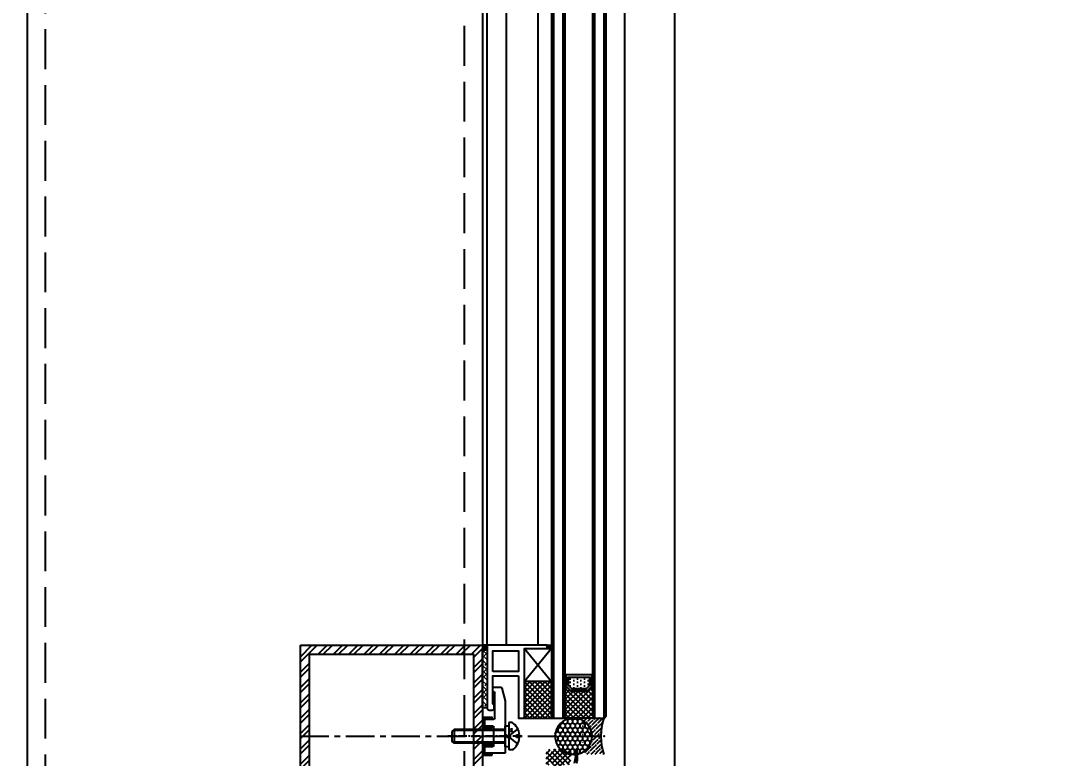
# Model space of a CAD drawing. Extents: x 220580 to 2027826, y -309201 to 71987.
# Drawn here: x 307597.1 to 308051.2, y -163189 to -162865.1 of the extents above; entities that cross this region are included whole.
import ezdxf
from ezdxf.enums import TextEntityAlignment as Align

# ---------------------------------------------------------------- set-up
doc = ezdxf.new("R2010")
doc.units = 0
for name, pattern in [('AUSGEZOGEN', [0]), ('CENTER', [2, 1.25, -0.25, 0.25, -0.25]), ('ZN-CENTER', [2, 1.25, -0.25, 0.25, -0.25]), ('ZN-DASH', [0.35, 0.25, -0.1])]:
    doc.linetypes.add(name, pattern=pattern)
for name, color, linetype in [('!ZN1-填充-8', 8, 'Continuous'), ('!ZN1-标注-173', 173, 'Continuous'), ('!ZN3-玻璃幕墙-4', 4, 'Continuous'), ('!ZN4-辅助材料-1', 1, 'Continuous'), ('!ZN4-配件-11', 11, 'Continuous'), ('!ZN5-钢材投影-40', 40, 'Continuous'), ('!ZN5-铝材投影-112', 112, 'Continuous'), ('!ZN5-铝材断面-6', 6, 'Continuous'), ('!ZN6-虚线-8', 8, 'ZN-DASH'), ('2钢材断面', 2, 'Continuous'), ('A_Hatch', 8, 'Continuous'), ('DIM', 173, 'Continuous'), ('ZX', 240, 'CENTER'), ('型材截面颜色', 253, 'Continuous')]:
    doc.layers.add(name, color=color, linetype=linetype)
for name, color, linetype, lineweight in [('0CABR-填充', 8, 'Continuous', 5), ('0CABR-密封材料、垫片', 195, 'Continuous', 9), ('0填充', 8, 'Continuous', 13)]:
    doc.layers.add(name, color=color, linetype=linetype, lineweight=lineweight)
doc.styles.add('DHTEXT-1', font='ROMANS.shx', dxfattribs={"width": 0.7, "bigfont": 'CHINESE.shx'})
doc.dimstyles.new('ZN200', dxfattribs={"dimscale": 200, "dimtxt": 2.5, "dimasz": 1.5, "dimexe": 1, "dimexo": 2, "dimgap": 0.9, "dimtad": 1, "dimdec": 0, "dimdsep": 46, "dimtxsty": 'DHTEXT-1', "dimblk": 'ARCHTICK', "dimcen": 2.5, "dimclrd": 173, "dimclre": 173, "dimclrt": 7, "dimazin": 2, "dimtfac": 1, "dimtdec": 0, "dimtix": 1, "dimtmove": 2, "dimatfit": 3, "dimfxl": 0, "dimtolj": 1, "dimtzin": 0, "dimarcsym": 0})
doc.dimstyles.new('ZN3', dxfattribs={"dimscale": 3, "dimtxt": 2.5, "dimasz": 1.5, "dimexe": 1, "dimexo": 2, "dimgap": 0.9, "dimtad": 1, "dimdec": 0, "dimdsep": 46, "dimtxsty": 'DHTEXT-1', "dimblk": 'ARCHTICK', "dimcen": 2.5, "dimclrd": 173, "dimclre": 173, "dimclrt": 7, "dimazin": 2, "dimtfac": 1, "dimtix": 1, "dimtmove": 2, "dimatfit": 3, "dimfxl": 0, "dimarcsym": 0})

# ---------------------------------------------------------------- blocks, each defined once
blk = doc.blocks.new('20250822090122')
at = {"layer": 'A_Hatch'}
h = blk.add_hatch(dxfattribs=at)
h.set_pattern_fill('ANSI32', color=256)
h.set_pattern_definition([(45, (-80, -40), (-3.367596045400933, 3.367596045400933), []), (45, (-77.75493500000448, -40), (-3.367596045400933, 3.367596045400933), [])])
h.paths.add_polyline_path([(0, 40), (-80, 40), (-80, -40), (0, -40)])
h.paths.add_polyline_path([(-4, 36), (-4, -36), (-76, -36), (-76, 36)], flags=16)
at = {"layer": '2钢材断面'}
for points in [[(-80, 40), (0, 40), (0, -40), (-80, -40)], [(-76, 36), (-4, 36), (-4, -36), (-76, -36)]]:
    blk.add_lwpolyline(points, close=True, dxfattribs=at)
blk = doc.blocks.new('*U1907')
at = {"linetype": 'ByBlock', "ltscale": 10}
for p, q in [((-3.099760062443238, 5.999999999999091), (-1.5997600624396, 5.999999999999091)), ((-1.5997600624396, -5.999999999999091), (-1.5997600624396, 5.999999999999091)), ((-1.5997600624396, -4.620044984873882), (-1.5997600624396, 4.620044984872013)), ((-1.5997600624396, 4.620044984872013), (0, 4.620044984872013)), ((0, 4.620044984872013), (0, -4.620044984873882)), ((-6.199760062438145, 0.5999999999958163), (-4.999760062433779, 0.5999999999976353)), ((-5.512308570388996, 3.264313849224891), (-1.5997600624396, 0.2324707128979036)), ((-4.999760062433779, 0.5999999999976353), (-4.999760062433779, -0.5999999999994543)), ((-2.359507198434585, 0.8212005739923881), (-2.359507198434585, -0.8212005739890408)), ((0, -9.343636975245317e-13), (-1.5997600624396, 0.5822434348437788)), ((2.220446049250313e-16, 3.000000000002645), (22.5002399375644, 3.000000000000339)), ((2.220446049250313e-16, 2.55000000000389), (22.95023993756877, 2.549999999997793)), ((22.50023993756076, -2.999999999986928), (22.50023993755713, 3.000000000014891)), ((22.50023993755713, 3.000000000014891), (23.40023993755858, 2.100000000013436)), ((23.40023993756222, -2.100000000009119), (23.40023993755858, 2.100000000013436)), ((-4.999760062433779, -0.5999999999994543), (-6.200041946336569, -0.6000000000067303)), ((-5.512308570388996, -3.264313849219434), (-1.5997600624396, -0.2324707128950645)), ((-0.0001236077368957922, -0.834518847842471), (-1.599883670176496, -0.2522754129977578)), ((0, -2.549999999996544), (22.95023993757604, -2.549999999997114)), ((2.220446049250313e-16, -2.999999999997355), (22.50023993756804, -2.999999999999661)), ((22.50023993755713, -3.000000000014213), (23.40023993755858, -2.100000000012757)), ((-3.0997600624396, -5.999999999999091), (-1.5997600624396, -5.999999999999091)), ((0, -4.620044984873882), (-1.5997600624396, -4.620044984873882))]:
    blk.add_line(p, q, dxfattribs=at)
at = {"color": 0, "linetype": 'ZN-CENTER', "ltscale": 3}
blk.add_line((-7.149760062439595, 2.968965134506063e-13), (25.2002399375604, 2.456684181638768e-12), dxfattribs=at)
at = {"linetype": 'ByBlock', "ltscale": 10}
for centre, radius, start, end in [((0.6289204536260513, 0.2696463704114649), 6.836666666661672, 123.0516276806388, 177.2303399897559), ((0.6289204536260513, -0.2696463704151029), 6.836666666662514, 182.7696600102441, 236.9483723193611)]:
    blk.add_arc(centre, radius, start, end, dxfattribs=at)
at = {"layer": 'Defpoints', "color": 0, "ltscale": 10, "style": 'DHTEXT-1', "width": 0.7}
blk.add_text('M6', height=1, rotation=90, dxfattribs=at).set_placement((-2.254738332375523, -2.651439335049475), align=Align.CENTER)
blk = doc.blocks.new('16胶缝')
at = {"layer": '!ZN1-填充-8', "ltscale": 0.1}
h = blk.add_hatch(dxfattribs=at)
h.set_pattern_fill('HONEY', color=256, scale=10, style=0)
h.set_pattern_definition([(4.818975183877585e-15, (-19679.56000236233, -11324.37131966545), (1.875, 1.08253175), [1.25, -2.5]), (120, (-19679.56000236233, -11324.37131966545), (-1.874999995903225, 1.082531757095823), [1.249999999999998, -2.499999999999997]), (60.00000000000003, (-19679.56000236233, -11324.37131966545), (4.096775418904741e-09, 2.165063507095822), [-2.499999999999998, 1.249999999999999])])
edge = h.paths.add_edge_path()
edge.add_ellipse((8.000000000182808, 13.40127735032729), major_axis=(-1.852811262691897e-12, -8.148750109612592), ratio=0.9817456533069091, start_angle=0, end_angle=360)
h = blk.add_hatch(dxfattribs=at)
h.set_pattern_fill('ANSI36', color=256, scale=10, style=0)
h.set_pattern_definition([(45.00000000000003, (-19679.575386873, -11324.37131966545), (0.6629126073623883, 2.430679560328756), [3.125, -0.625, 0, -0.625])])
edge = h.paths.add_edge_path()
edge.add_ellipse((8.015384510843433, 13.40127735032729), major_axis=(0.8733517820453444, 8.103544729698486), ratio=0.9813319895029027, start_angle=124.6262873536864, end_angle=247.3977371599691, ccw=False)
edge.add_arc((0.0005942590132690384, 10.19757702908555), 1.197577176534192, 269.97156881858757, 324.48671338471985, ccw=False)
edge.add_line((1.455191522836685e-11, 8.999999999992724), (1.091393642127514e-11, -1.818989403545856e-12))
edge.add_arc((8.000000000015461, -24.92179927315374), 26.17434008740905, 432.2031562990745, 467.7968437009381, ccw=False)
edge.add_line((16.00000000001455, 0), (16.00000000001091, 9.000000000003638))
edge.add_arc((16.00645417175474, 10.22705133927502), 1.227068313314542, 216.5905572920867, 269.6986325029304, ccw=False)
at = {"layer": '!ZN4-辅助材料-1', "color": 1, "ltscale": 0.1}
blk.add_arc((8.000000000014552, -24.92179927313555), 26.17434008739207, 72.20315629866607, 107.7968437013339, dxfattribs=at)
blk.add_ellipse((8.000000000182808, 13.40127735032729), major_axis=(-1.852811262691897e-12, -8.148750109612592), ratio=0.9817456533069091, dxfattribs=at)
blk.add_point((8.000000000014552, 7.275957614183426e-12), dxfattribs=at)
blk = doc.blocks.new('胶缝断面')
at = {"color": 7, "ltscale": 0.1, "extrusion": (0, 0, -1), "zscale": -1, "rotation": 180}
blk.add_blockref('16胶缝', (8, 5.456968210637569e-12), dxfattribs=at)
blk = doc.blocks.new('*U1815')
at = {"layer": '!ZN1-填充-8'}
h = blk.add_hatch(dxfattribs=at)
h.set_pattern_fill('ANSI37', color=256, scale=0.5, style=0)
h.set_pattern_definition([(45, (6, -8.881784197001252e-16), (-1.122532015133644, 1.122532015133644), []), (135, (6, -8.881784197001252e-16), (-1.122532015133644, -1.122532015133644), [])])
h.paths.add_polyline_path([(1.029468876367901e-06, 5.00000102652325), (1.029468876367901e-06, 19.0000010265237), (1.000001029469331, 18.00000102652325), (14.00000102946797, 18.00000102652325), (14.00000102946797, 17.75000102652325), (12.00000102946797, 15.75000102652325), (12.00000102946797, 8.250001026523705), (14.00000102946797, 6.250001026523704), (14.00000102946797, 6.000001026523704), (1.000001029469331, 6.000001026523704)])
h = blk.add_hatch(dxfattribs=at)
h.set_pattern_fill('DOTS', color=8, angle=-1.272221872585407e-14, style=0)
h.set_pattern_definition([(0, (6, -8.881784197001252e-16), (0.7937500000000003, 1.5875), [0, -1.5875])])
h.paths.add_polyline_path([(13.00000246392847, 15.33578673215879), (13.00000246392847, 8.664213388665985), (14.4142185169444, 7.24999733565005), (17.80000246392865, 7.24999733565005), (17.80000246392865, 16.74999733565005), (14.41421306741995, 16.74999733565005)])
for points in [[(18.75000205893684, 17.99999999999977), (14.00000205893684, 17.99999999999977), (14.00000205893684, 17.74999999999977), (18.75000205893684, 17.74999999999977)], [(18.75000205893684, 6.249999999999772), (14.00000205893684, 6.249999999999772), (14.00000205893684, 5.999999999999772), (18.75000205893684, 5.999999999999772)]]:
    blk.add_hatch(color=256, dxfattribs=at).paths.add_polyline_path(points)
for p, q in [((2.058937752735802e-06, 22.99999999999977), (891.9999990791224, 23.00000000002658)), ((1.029468876367901e-06, 19.00000102946865), (891.9999980496535, 19.00000102949545)), ((1.029468876367901e-06, 4.999999091356357), (891.9999980496535, 4.99999909138316)), ((2.058937752735801e-06, 1.000000120825234), (891.9999990791224, 1.000000120852037))]:
    blk.add_line(p, q, dxfattribs=at)
at = {"layer": '!ZN3-玻璃幕墙-4'}
for points in [[(891.9999990791224, 24.00000000002658), (1.000002058937753, 23.99999999999977), (2.058937752735802e-06, 22.99999999999977), (2.058937752735801e-06, 18.99999999999977), (1.000002058937753, 17.99999999999977), (891.9999990791224, 18.00000000002657)], [(891.9999990791229, 6.000000000026574), (1.000002058937298, 5.999999999999772), (2.058936843241099e-06, 4.999999999999772), (2.058935933746397e-06, 0.9999999999997726), (1.000002058935479, 0), (891.9999990791229, 2.839442449449494e-11)]]:
    blk.add_lwpolyline(points, dxfattribs=at)
at = {"layer": '!ZN4-辅助材料-1'}
for points in [[(1.029468876367901e-06, 5.00000102652325), (1.029468876367901e-06, 19.0000010265237), (1.000001029469331, 18.00000102652325), (14.00000102946797, 18.00000102652325), (14.00000102946797, 17.75000102652325), (12.00000102946797, 15.75000102652325), (12.00000102946797, 8.250001026523705), (12.00000102946797, 8.250001026523705), (14.00000102946797, 6.250001026523704), (14.00000102946797, 6.000001026523704), (1.000001029469331, 6.000001026523704), (1.029468876367901e-06, 5.00000102652325)], [(12.00000205893639, 15.74999993958727), (12.00000205893639, 8.250000060412503), (14.00000205893639, 6.250000060412503), (19.00000205893639, 6.250000060412503), (19.00000205893639, 17.7500000604125), (14.00000205893639, 17.7500000604125)], [(13.00000246392847, 15.33578673215879), (13.00000246392847, 8.664213388665985), (14.4142185169444, 7.24999733565005), (17.80000246392865, 7.24999733565005), (17.80000246392865, 16.74999733565005), (14.41421306741995, 16.74999733565005)], [(18.75000205893684, 17.99999999999977), (14.00000205893684, 17.99999999999977), (14.00000205893684, 17.74999999999977), (18.75000205893684, 17.74999999999977)], [(18.75000205893684, 6.249999999999772), (14.00000205893684, 6.249999999999772), (14.00000205893684, 5.999999999999772), (18.75000205893684, 5.999999999999772)]]:
    blk.add_lwpolyline(points, close=True, dxfattribs=at)
blk.add_lwpolyline([(18.40000141310247, 17.74999853286067), (18.40000141310247, 17.65000006041236), (14.04142182915984, 17.65000006041236), (12.09999785437094, 15.70857608562369), (12.09999785437094, 8.291423709387573), (14.04142303089793, 6.349998532860581), (18.40000205893648, 6.349998532860581), (18.40000205893648, 6.250000060412503), (18.40000205893648, 6.349998532860581)], dxfattribs=at)
at = {"layer": 'Defpoints', "color": 250}
for p in [(2.058935478999048e-06, 24.00000205304695), (1.029468876367901e-06, 17.99999999999977), (1.029468876367901e-06, 5.999999999999772), (12.00000205893639, 6.000001026523704), (2.058935478999047e-06, 0)]:
    blk.add_point(p, dxfattribs=at)
blk = doc.blocks.new('20240131155736')
at = {"layer": '!ZN1-填充-8'}
h = blk.add_hatch(dxfattribs=at)
h.set_pattern_fill('ANSI36', color=256, scale=0.5, angle=270, style=0)
h.set_pattern_definition([(315, (4155.516182055328, -11794.82250172619), (1.543481520808761, -0.4209495056751171), [1.984375, -0.396875, 0, -0.396875])])
h.paths.add_polyline_path([(-0.7497986001617392, 0.7500036128367356), (-0.7497986001617392, -0.7500036128367356), (1.250202532093681, -0.7500036128367356), (1.250202532093681, 0.7500036128367356)])
at = {"layer": '!ZN4-辅助材料-1', "linetype": 'AUSGEZOGEN'}
blk.add_line((-1.250202532108233, 0.749996387068677), (1.250202532108233, 0.7500036128367356), dxfattribs=at)
blk = doc.blocks.new('20240131160147')
at = {"layer": '!ZN5-铝材断面-6'}
blk.add_lwpolyline([(-3.359996820086963, 1.24972521692689), (-3.360017300714389, 19.749725232934), (-0.8600173007143894, 19.749725232934), (-0.8599968200869625, -10.750274787526), (9.139988671027822, -10.75027476862306), (9.139988671027822, -12.25027476862306), (-17.2600001134706, -12.25027476875402), (-17.2600001134706, 15.24972523121687, -0.414213562373095), (-16.2600001134706, 16.24972523121687), (-15.06000012539153, 16.24972523121687, -0.414213562373095), (-14.06000012539153, 15.24972523121687), (-14.06000012539153, 13.74972523121687), (-14.2600001134706, 13.74972523121687, 0.414213562373095), (-14.7600001134706, 13.24972523121687), (-14.7600001134706, 1.249725235698861)], format="xyb", close=True, dxfattribs=at)
blk.add_lwpolyline([(-14.7600001134706, -0.7502747643011389), (-14.7600001134706, -9.750274768754025), (-3.359996820086963, -9.750274787525996), (-3.359996820086963, -0.7502747830731096)], close=True, dxfattribs=at)
at = {"layer": '!ZN1-填充-8', "ltscale": 50, "xscale": -1, "rotation": 180}
blk.add_blockref('20240131155736', (9.889797354408074, -11.50027115578996), dxfattribs=at)
blk = doc.blocks.new('20250822102610', base_point=(-89164.55327459493, -87453.63117898782))
at = {"layer": '!ZN1-填充-8'}
h = blk.add_hatch(dxfattribs=at)
h.set_pattern_fill('ANSI37', color=256, angle=-1.272221872585407e-14, style=0)
h.set_pattern_definition([(44.99999999999999, (0, 0), (-1.122532015133644, 1.122532015133644), []), (135, (0, 0), (-1.122532015133644, -1.122532015133644), [])])
edge = h.paths.add_edge_path()
edge.add_line((-89165.05327484866, -87423.13117512563), (-89151.55327484867, -87423.13118085341))
edge.add_line((-89151.55327484867, -87423.13118085341), (-89152.55327484867, -87424.13118000627))
edge.add_line((-89152.55327484867, -87424.13118000627), (-89152.55327484867, -87439.13118438769))
edge.add_line((-89152.55327484867, -87439.13118438769), (-89164.55327484867, -87439.13117682973))
edge.add_line((-89164.55327484867, -87439.13117682973), (-89164.55327484867, -87423.63117784967))
edge.add_arc((-89165.05327484867, -87423.63117512563), 0.5000000000074204, 359.9996878473482, 449.9999999983324)
at = {"layer": '!ZN1-填充-8', "ltscale": 100}
for p, q in [((-89152.5532746931, -87453.63117898782), (-89164.55327484867, -87439.13117682973)), ((-89164.55327459493, -87453.63117898782), (-89152.55327484867, -87439.13118438756))]:
    blk.add_line(p, q, dxfattribs=at)
at = {"layer": '!ZN4-辅助材料-1', "linetype": 'AUSGEZOGEN'}
blk.add_lwpolyline([(-89165.05327484866, -87423.13117512563), (-89151.55327484867, -87423.13118085341), (-89152.55327484867, -87424.13118000627), (-89152.55327484867, -87439.13118438769), (-89164.55327484867, -87439.13117682973), (-89164.55327484867, -87423.63117784967, 0.4142151580810171), (-89165.05327484866, -87423.13117512563), (-89165.05327484866, -87423.13117512563)], format="xyb", dxfattribs=at)
blk.add_lwpolyline([(-89152.55327484867, -87439.13118438768), (-89164.55327467559, -87439.13117716176), (-89164.55327469764, -87442.13117353823)], dxfattribs=at)
blk.add_lwpolyline([(-89164.55327459965, -87439.13117716176), (-89164.55327459493, -87453.63117898782), (-89152.5532746931, -87453.63117898782), (-89152.55327469783, -87439.13117716176)], close=True, dxfattribs=at)
blk = doc.blocks.new('20250822103338', base_point=(-89182.55327602196, -87455.13117897836))
at = {"layer": '0填充'}
h = blk.add_hatch(dxfattribs=at)
h.set_pattern_fill('ANSI38', color=256, angle=360, style=0)
h.set_pattern_definition([(45, (0, 0), (-1.122532015133644, 1.122532015133644), []), (134.9999999999999, (0, 0), (-3.367596045400932, 1.122532015133645), [3.96875, -2.38125])])
h.paths.add_polyline_path([(-89182.553276022, -87453.13117897836), (-89180.55327602198, -87453.13117897836), (-89180.55327602211, -87427.6311789784), (-89182.55327602211, -87427.6311789784)])
at = {"layer": '型材截面颜色', "ltscale": 60}
h = blk.add_hatch(dxfattribs=at)
h.set_pattern_fill('ANSI36', color=256, scale=0.3, angle=90.00000000000001)
h.set_pattern_definition([(135, (0, 0), (-0.9260889124852567, 0.2525697034050699), [1.190625, -0.238125, 0, -0.238125])])
h.paths.add_polyline_path([(-89182.55327602196, -87455.13117898106), (-89182.55327602196, -87453.13104161006), (-89180.55326710995, -87453.1311102956), (-89180.55326710995, -87455.13124766659)])
at = {"layer": '!ZN4-辅助材料-1'}
for points in [[(-89180.55327602195, -87427.6311789784), (-89182.55327602195, -87427.6311789784), (-89182.55327602196, -87453.13117897836), (-89180.55327602196, -87453.13117897836)], [(-89182.55327602196, -87455.13117897836), (-89182.55327602196, -87453.13104160737), (-89180.55326570052, -87453.13103338321), (-89180.55326570052, -87455.1311707542)]]:
    blk.add_lwpolyline(points, close=True, dxfattribs=at)
at = {"layer": '0CABR-密封材料、垫片'}
blk.add_lwpolyline([(-89180.55327602195, -87427.6311789784), (-89182.55327602195, -87427.6311789784), (-89182.55327602196, -87455.13117897836), (-89180.55327602196, -87455.13117897836)], close=True, dxfattribs=at)
blk = doc.blocks.new('20250822103828')
at = {"layer": '!ZN4-辅助材料-1', "ltscale": 100}
for name, p in [('20250822102610', (18.40000010126096, 1.499999990541255)), ('20250822103338', (0, 0))]:
    blk.add_blockref(name, p, dxfattribs=at)
at = {"layer": '!ZN6-虚线-8', "ltscale": 50}
blk.add_blockref('20240131160147', (19.26000011348515, 12.25027476875402), dxfattribs=at)
blk = doc.blocks.new('20250828093013')
at = {"layer": '!ZN5-铝材投影-112'}
for p, q in [((1.455191522836685e-11, 3.637978807091713e-12), (-8.499999999869033, 1.455191522836685e-11)), ((-1.01863406598568e-10, -6.999999999985448), (0, 0)), ((-8.999999999869033, -0.4999999999854481), (-8.999999999869033, -2.499999999985448)), ((-8.499999999869033, -2.999999999985448), (-5.499999999869033, -2.999999999985448)), ((-4.999999999869033, -3.499999999985448), (-5.000000000101863, -11.49999999998545)), ((-4.999999999869033, -3.499999999985448), (-4.999999999869033, -3.499999999985448)), ((-0.5000000001018634, -7.499999999985448), (-1.01863406598568e-10, -6.999999999985448)), ((-1.01863406598568e-10, -7.999999999985448), (-0.5000000001018634, -7.499999999985448)), ((-1.01863406598568e-10, -22.99999999998545), (-1.01863406598568e-10, -7.999999999985448)), ((-8.999999999869033, -12.49999999998545), (-8.999999999869033, -14.49999999998545)), ((-5.499999999869033, -11.99999999998545), (-8.499999999869033, -11.99999999998545)), ((-8.499999999869033, -14.99999999998545), (-4.999999999577994, -14.99999999998181)), ((-4.499999999577994, -15.49999999998181), (-4.499999999577994, -26.49999999998181)), ((-1.508395735509112, -28.6294095225021), (-1.01863406598568e-10, -22.99999999998545)), ((-5.499999999577994, -27.49999999998181), (-5.499999999577994, -28.99999999998181)), ((-5.499999999577994, -28.99999999998181), (-1.991358648621826, -28.99999999998545))]:
    blk.add_line(p, q, dxfattribs=at)
for centre, radius, start, end in [((-8.499999999869033, -0.4999999999854481), 0.5, 90, 180), ((-8.499999999869033, -2.499999999985448), 0.5, 180, 270), ((-5.499999999869033, -3.499999999989086), 0.500000000003638, 4.168816632087861e-10, 90), ((-8.499999999869033, -12.49999999998545), 0.5, 90, 180), ((-5.499999999985448, -11.50000000009823), 0.4999999998835847, 270.0000000133402, 1.292333155947237e-08), ((-8.499999999869033, -14.49999999998545), 0.5, 180, 270), ((-4.999999999577994, -15.49999999998181), 0.5, 0, 90), ((-4.999999999577994, -27.49999999998181), 0.5, 90, 180), ((-4.999999999577994, -26.49999999998181), 0.5, 270, 0), ((-1.991358648665482, -28.49999999998909), 0.499999999996362, 270.0000000050026, 345.0000000045844)]:
    blk.add_arc(centre, radius, start, end, dxfattribs=at)
blk = doc.blocks.new('20200306093546', base_point=(29869.44451845904, 42689.60230079947))
at = {"layer": '!ZN1-填充-8'}
h = blk.add_hatch(dxfattribs=at)
h.set_pattern_fill('ANSI36', color=256, angle=-270, style=0)
h.set_pattern_definition([(135, (29867.4444736498, 42689.10230079959), (-3.086963041617522, 0.8418990113502317), [3.96875, -0.79375, 0, -0.79375])])
edge = h.paths.add_edge_path()
edge.add_line((29867.4444736498, 42689.10230079959), (29867.44447369179, 42693.60231268449))
edge.add_arc((29867.9444736498, 42689.10230079959), 0.5, 90, 179.9999995806171, ccw=False)
edge.add_line((29867.9444736498, 42689.60230079959), (29870.9444736498, 42689.60230079959))
edge.add_arc((29870.9444736498, 42690.10230079959), 0.5, 270, 360)
edge.add_line((29871.4444736498, 42690.10230079959), (29871.4444736498, 42693.10230079959))
edge.add_arc((29871.94448594884, 42693.10228850055), 0.500012299189907, 89.99859066865429, 179.9985906686543, ccw=False)
edge.add_arc((29868.26590862396, -498209.810069502), 540903.4123828103, 89.99961034399236, 90.00008701138444)
at = {"layer": '!ZN4-辅助材料-1', "ltscale": 15}
blk.add_arc((29868.26595343297, -498209.8100695022), 540903.4123828103, 89.99961034399234, 90.00008701138442, dxfattribs=at)
blk = doc.blocks.new('20250828100248')
at = {"layer": '!ZN1-填充-8'}
h = blk.add_hatch(dxfattribs=at)
h.set_pattern_fill('ANSI37', color=8, angle=-2.544443745170813e-14)
h.set_pattern_definition([(44.99999999999999, (76333.11285659671, -6600.165915530622), (-1.122532015133644, 1.122532015133645), []), (135, (76333.11285659671, -6600.165915530622), (-1.122532015133645, -1.122532015133644), [])])
h.paths.add_polyline_path([(73.56514684423746, 85.25999872894317, -0.393050600715335), (74.0638227770396, 84.79636236529768, 0.9297347899465687), (75.26064501574729, 84.79636236529768, -0.4719103256675048), (75.89060990828148, 85.24245412486925, -0.47709108827861), (76.85723389638588, 84.45999872888933), (76.85723389640043, 79.19999872893823, -0.4142135623762473), (76.05723389639752, 78.39999872894259, -0.5843900103725459), (75.25917855589068, 78.74952498663333, 1.051798918542434), (74.06223389643128, 78.80999872896791), (74.06223389637307, 76.99999872894114), (68.38223389640916, 76.99999872895569, 0.4142135623737848), (68.88223389639461, 77.49999872894841), (68.88223389639461, 78.80999872893881, 0.9598614526833248), (67.6842455330916, 78.85908963801194, -0.3904212358222462), (67.18592189700576, 78.39999872894259, -0.5560169854158727), (66.08723389639636, 79.1999987289455), (66.08723389639636, 84.45999872887478, -0.4770910882800714), (67.05385788452986, 85.24245412486198, -0.4719103256772798), (67.68382277703495, 84.79636236531223, 0.9297347899611976), (68.88064501574263, 84.79636236530496, -0.3930506007188716), (69.37932094854477, 85.25999872894317)])
at = {"layer": '!ZN1-填充-8', "color": 8}
for p, q in [((79.64448308253486, 79.00000000203727), (78.44448308253777, 85.49999872859917)), ((79.64448308253486, 85.49999872859917), (78.44448308253777, 79.00000000203727))]:
    blk.add_line(p, q, dxfattribs=at)
at = {"layer": '!ZN1-填充-8', "ltscale": 15}
blk.add_line((35.75004801411706, 36.49999999998545), (-0.4999789630528539, 44.49999999998545), dxfattribs=at)
blk.add_lwpolyline([(35.75004801411706, 38.50000411480141), (35.7500480141025, 44.99999999998545), (-0.4999789630528539, 36.50000000033469)], dxfattribs=at)
at = {"layer": '!ZN4-辅助材料-1', "ltscale": 15}
for p, q in [((79.64448308253486, 84.49999872859917), (79.64448308253486, 80.00000000204454)), ((74.56223389638762, 76.99999872894114), (68.38223389639461, 76.99999872895569))]:
    blk.add_line(p, q, dxfattribs=at)
blk = doc.blocks.new('20250828100304')
at = {"layer": '!ZN1-标注-173', "ltscale": 15, "xscale": -1, "rotation": 90}
for p in [(-0.9999999999708962, -1.99999916064553), (-1.000000000203727, -2.000000000349246)]:
    blk.add_blockref('20200306093546', p, dxfattribs=at)
at = {"layer": '!ZN5-铝材断面-6', "ltscale": 50}
blk.add_blockref('20250828100248', (-2.500000000363798, -51.00000000033469), dxfattribs=at)
blk = doc.blocks.new('20250828132035')
at = {"layer": '0CABR-填充'}
h = blk.add_hatch(dxfattribs=at)
h.set_pattern_fill('ANSI38', color=256, scale=0.3, angle=90.00000000000001)
h.set_pattern_definition([(135, (-68787.49234826077, 11884.80052084732), (-0.3367596045400931, -0.3367596045400933), []), (225.0000000000001, (-68787.49234826077, 11884.80052084732), (-0.3367596045400929, -1.01027881362028), [1.190625, -0.714375])])
h.paths.add_polyline_path([(549.8999824035564, 2158.300001889234), (549.8999824033235, 2157.500001888955), (546.599982403277, 2157.500001889188), (546.5999824035098, 2154.500001889188), (549.8999824033235, 2154.500001889188), (549.8999824033235, 2153.700001889141), (545.5999824035098, 2153.700001889141), (545.599982403277, 2158.300001889234)])
h = blk.add_hatch(dxfattribs=at)
h.set_pattern_fill('ANSI38', color=256, scale=0.3, angle=90)
h.set_pattern_definition([(135, (-68787.49234826077, 11884.80052084732), (-0.3367596045400932, -0.3367596045400932), []), (225, (-68787.49234826077, 11884.80052084732), (-0.3367596045400933, -1.01027881362028), [1.190625, -0.714375])])
h.paths.add_polyline_path([(549.8999824036146, 2158.300001889234), (549.8999824033817, 2157.500001888955), (546.5999824033352, 2157.500001889188), (546.599982403568, 2154.500001889188), (549.8999824033817, 2154.500001889188), (549.8999824033817, 2153.700001889141), (545.599982403568, 2153.700001889141), (545.5999824033352, 2158.300001889234)])
h = blk.add_hatch(dxfattribs=at)
h.set_pattern_fill('ANSI38', color=256, scale=0.3, angle=90.00000000000001)
h.set_pattern_definition([(135, (-68787.49234826077, 11872.80052084732), (-0.3367596045400931, -0.3367596045400933), []), (225.0000000000001, (-68787.49234826077, 11872.80052084732), (-0.3367596045400929, -1.01027881362028), [1.190625, -0.714375])])
h.paths.add_polyline_path([(549.8999824035564, 2146.300001889234), (549.8999824033235, 2145.500001888955), (546.599982403277, 2145.500001889188), (546.5999824035098, 2142.500001889188), (549.8999824033235, 2142.500001889188), (549.8999824033235, 2141.700001889141), (545.5999824035098, 2141.700001889141), (545.599982403277, 2146.300001889234)])
h = blk.add_hatch(dxfattribs=at)
h.set_pattern_fill('ANSI38', color=256, scale=0.3, angle=90)
h.set_pattern_definition([(135, (-68787.49234826077, 11872.80052084732), (-0.3367596045400932, -0.3367596045400932), []), (225, (-68787.49234826077, 11872.80052084732), (-0.3367596045400933, -1.01027881362028), [1.190625, -0.714375])])
h.paths.add_polyline_path([(549.8999824036146, 2146.300001889234), (549.8999824033817, 2145.500001888955), (546.5999824033352, 2145.500001889188), (546.599982403568, 2142.500001889188), (549.8999824033817, 2142.500001889188), (549.8999824033817, 2141.700001889141), (545.599982403568, 2141.700001889141), (545.5999824033352, 2146.300001889234)])
at = {"layer": '!ZN4-辅助材料-1'}
for points in [[(549.8999824038474, 2153.700001889374), (549.8999824036146, 2154.500001889421), (546.599982403568, 2154.500001889421), (546.5999824038008, 2157.500001889188), (549.8999824036146, 2157.500001889421), (549.8999824036146, 2158.300001889234), (545.5999824038008, 2158.300001889234), (545.599982403568, 2153.700001889141), (549.8999824038474, 2153.700001889374)], [(549.8999824038474, 2141.700001889374), (549.8999824036146, 2142.500001889421), (546.599982403568, 2142.500001889421), (546.5999824038008, 2145.500001889188), (549.8999824036146, 2145.500001889421), (549.8999824036146, 2146.300001889234), (545.5999824038008, 2146.300001889234), (545.599982403568, 2141.700001889141), (549.8999824038474, 2141.700001889374)]]:
    blk.add_lwpolyline(points, dxfattribs=at)
at = {"layer": '!ZN5-钢材投影-40', "ltscale": 0.3}
for p, q in [((345.5982674297411, 3049.999999937369), (345.5982674297411, 1487.499989496719)), ((545.5999824036262, 3049.999999937369), (545.5999824036262, 1487.499989496719))]:
    blk.add_line(p, q, dxfattribs=at)
at = {"layer": '!ZN5-铝材投影-112'}
for p, q in [((547.5982763529173, 2190.000001889246), (547.5982763529173, 3049.999999937369)), ((556.0982474863413, 2190.000001889246), (556.0982474863413, 3049.999999937369)), ((569.9999665509094, 2190.000001889246), (569.9999665509094, 3049.999999937369)), ((607.999979517248, 3049.999999937369), (607.999979517248, 1487.499989496719)), ((629.9999824484112, 3049.999999937369), (629.9999824484112, 1487.499989496719))]:
    blk.add_line(p, q, dxfattribs=at)
at = {"layer": '!ZN6-虚线-8', "color": 8, "linetype": 'ZN-DASH', "ltscale": 70}
for p, q in [((353.5982674297411, 1487.499989496719), (353.5982674297411, 3049.999999937369)), ((537.5999824036262, 3049.999999937369), (537.5999824036262, 1487.499989496719))]:
    blk.add_line(p, q, dxfattribs=at)
at = {"layer": 'ZX', "ltscale": 10}
blk.add_line((465.5999824036262, 2150.000001889275), (599.9999824035913, 2150.000001889275), dxfattribs=at)
at = {"layer": '!ZN3-玻璃幕墙-4', "rotation": 90}
blk.add_blockref('*U1815', (599.9999824035913, 2158.000000858243), dxfattribs=at)
at = {"layer": '!ZN4-辅助材料-1', "ltscale": 100, "xscale": -1, "rotation": 180}
blk.add_blockref('20250822103828', (545.5999824036262, 2190.000001889275), dxfattribs=at)
at = {"layer": '!ZN4-辅助材料-1', "rotation": 270}
blk.add_blockref('胶缝断面', (598.9999822827522, 2150.000002010085), dxfattribs=at)
at = {"layer": '!ZN4-配件-11', "color": 1, "rotation": 180}
blk.add_blockref('*U1907', (555.599982403568, 2150.000001890818), dxfattribs=at)
at = {"layer": '!ZN5-铝材投影-112', "ltscale": 50, "xscale": -1, "rotation": 180}
blk.add_blockref('20250828093013', (555.599982403568, 2142.500001889304), dxfattribs=at)
at = {"layer": '!ZN5-铝材断面-6', "ltscale": 50}
blk.add_blockref('20250828100304', (509.9999738392071, 2110.000001889275), dxfattribs=at)
at = {"layer": '!ZN5-铝材断面-6', "ltscale": 100}
blk.add_blockref('20250822090122', (545.5999824036262, 2150.000001889275), dxfattribs=at)
blk = doc.blocks.new('_ArchTick')
at = {"color": 0, "linetype": 'ByBlock', "const_width": 0.4}
blk.add_lwpolyline([(-0.5, -0.5), (0.5, 0.5)], dxfattribs=at)
blk = doc.blocks.new('*D566')
at = {"layer": 'Defpoints', "color": 0, "ltscale": 30, "transparency": 16777216}
for p in [(307759.9075905968, -163179.3509682373), (309213.4923384924, -163179.3509682373), (307759.9075905968, -164379.3509701892)]:
    blk.add_point(p, dxfattribs=at)
at = {"layer": 'DIM', "color": 173, "linetype": 'ByBlock', "lineweight": -2, "ltscale": 30, "transparency": 16777216}
for p, q in [((309213.4923384924, -163179.3509682373), (309213.4923384924, -162879.3509682373)), ((308159.9075905968, -163179.3509682373), (309413.4923384924, -163179.3509682373)), ((309213.4923384924, -164379.3509701892), (309213.4923384924, -163179.3509682373)), ((308159.9075905968, -164379.3509701892), (309413.4923384924, -164379.3509701892)), ((309213.4923384924, -164379.3509701892), (309213.4923384924, -164679.3509701892))]:
    blk.add_line(p, q, dxfattribs=at)
at = {"layer": 'DIM', "color": 173, "lineweight": -2, "ltscale": 30, "transparency": 16777216, "xscale": 300, "yscale": 300, "zscale": 300}
for p, rotation in [((309213.4923384924, -163179.3509682373), 270), ((309213.4923384924, -164379.3509701892), 90)]:
    blk.add_blockref('_ArchTick', p, dxfattribs=dict(at, rotation=rotation))
at = {"layer": 'DIM', "color": 7, "ltscale": 30, "transparency": 16777216, "insert": (308783.4923384923, -163779.3509692133), "char_height": 500, "attachment_point": 5, "rotation": 90, "style": 'DHTEXT-1'}
blk.add_mtext('1200', dxfattribs=at)
blk = doc.blocks.new('*D571')
at = {"layer": 'Defpoints', "color": 0, "ltscale": 2, "transparency": 16777216}
for p in [(307759.9075905968, -161379.350969794), (309213.4923384822, -161379.350969794), (307759.9075905968, -163179.3509682373)]:
    blk.add_point(p, dxfattribs=at)
at = {"layer": 'DIM', "color": 173, "linetype": 'ByBlock', "lineweight": -2, "ltscale": 2, "transparency": 16777216}
for p, q in [((308159.9075905968, -161379.350969794), (309413.4923384822, -161379.350969794)), ((309213.4923384822, -163179.3509682373), (309213.4923384822, -161379.350969794)), ((308159.9075905968, -163179.3509682373), (309413.4923384822, -163179.3509682373))]:
    blk.add_line(p, q, dxfattribs=at)
at = {"layer": 'DIM', "color": 173, "lineweight": -2, "ltscale": 2, "transparency": 16777216, "xscale": 300, "yscale": 300, "zscale": 300}
for p, rotation in [((309213.4923384822, -161379.350969794), 90), ((309213.4923384822, -163179.3509682373), 270)]:
    blk.add_blockref('_ArchTick', p, dxfattribs=dict(at, rotation=rotation))
at = {"layer": 'DIM', "color": 7, "ltscale": 2, "transparency": 16777216, "insert": (308783.4923384821, -162279.3509690157), "char_height": 500, "attachment_point": 5, "rotation": 90, "style": 'DHTEXT-1'}
blk.add_mtext('\\A1;1800', dxfattribs=at)

msp = doc.modelspace()

# ---------------------------------------------------------------- block references
at = {"ltscale": 30}
msp.add_blockref('20250828132035', (307254.3708561072, -165329.3509701265), dxfattribs=at)

# ---------------------------------------------------------------- next in the draw order: dimensions: what is measured, and where the dimension line sits
at = {"layer": 'DIM', "ltscale": 2}
dim = msp.add_linear_dim(base=(309213.4923384822, -161379.350969794), p1=(307759.9075905967, -163179.3509682372), p2=(307759.9075905967, -161379.3509697939), angle=90, dimstyle='ZN200', dxfattribs=at)
dim.commit()
dim.dimension.update_dxf_attribs({"geometry": '*D571', "text_midpoint": (308783.4923384821, -162279.3509690157)})
at = {"layer": 'DIM', "ltscale": 30}
dim = msp.add_linear_dim(base=(309213.4923384924, -163179.3509682373), p1=(307759.9075905967, -164379.3509701891), p2=(307759.9075905967, -163179.3509682372), angle=90, dimstyle='ZN3', override={"dimscale": 200}, dxfattribs=at)
dim.commit()
dim.dimension.update_dxf_attribs({"geometry": '*D566', "text_midpoint": (308783.4923384923, -163779.3509692133)})

doc.saveas('drawing.dxf')
